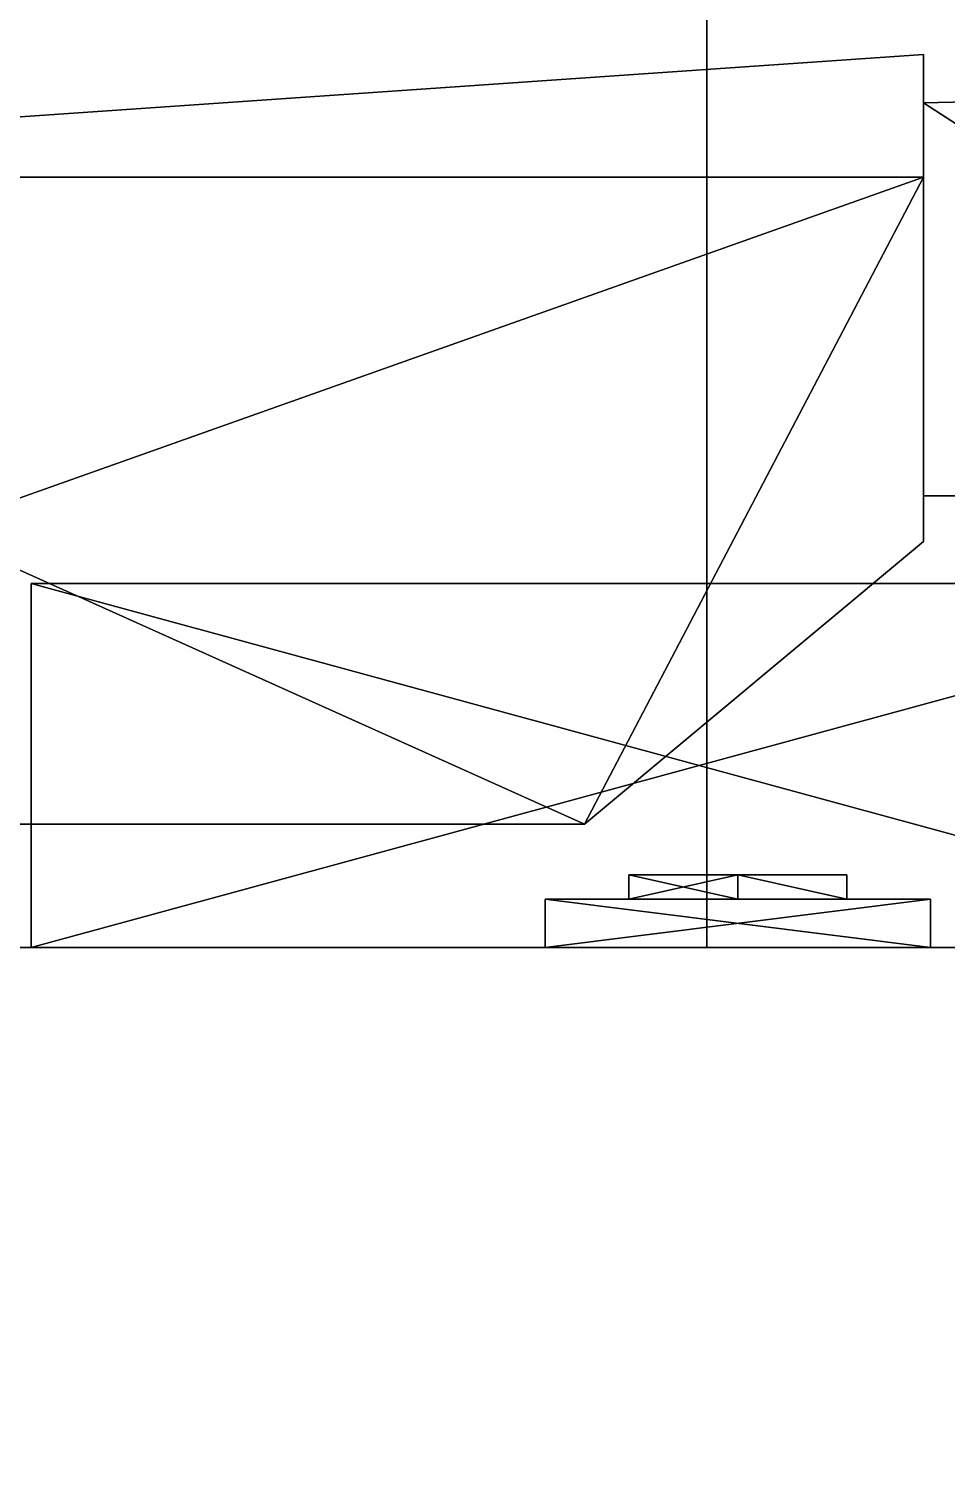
# Model space of a CAD drawing. Extents: x 0 to 2775, y -2341 to 0.
# Drawn here: x 658.07 to 687.74, y -2150 to -2103.27 of the extents above; entities that cross this region are included whole.
import ezdxf

# ---------------------------------------------------------------- set-up
doc = ezdxf.new("R2010")
doc.units = 0
for name, color, linetype in [('LAYER0', 7, 'CONTINUOUS'), ('LAYER135', 253, 'CONTINUOUS'), ('LAYER136', 253, 'CONTINUOUS'), ('LAYER138', 253, 'CONTINUOUS'), ('LAYER139', 253, 'CONTINUOUS'), ('LAYER141', 253, 'CONTINUOUS'), ('LAYER142', 253, 'CONTINUOUS'), ('LAYER144', 253, 'CONTINUOUS'), ('LAYER145', 253, 'CONTINUOUS'), ('LAYER147', 253, 'CONTINUOUS'), ('LAYER148', 253, 'CONTINUOUS'), ('LAYER5', 7, 'CONTINUOUS'), ('LAYER54', 7, 'CONTINUOUS'), ('LAYER7', 7, 'CONTINUOUS'), ('LAYER8', 7, 'CONTINUOUS')]:
    doc.layers.add(name, color=color, linetype=linetype)

msp = doc.modelspace()

# ---------------------------------------------------------------- linework, layer by layer
at = {"layer": 'LAYER0', "invisible_edges": 1}
for points in [[(2775, 0), (18, -2341), (18, 0), (2775, 0)], [(18, -2341), (2775, 0), (2775, -2341), (18, -2341)], [(2775, -2341, 5), (18, 0, 5), (18, -2341, 5), (2775, -2341, 5)], [(18, 0, 5), (2775, -2341, 5), (2775, 0, 5), (18, 0, 5)]]:
    msp.add_3dface(points, dxfattribs=at)
at = {"layer": 'LAYER135'}
for points in [[(629.5056, -2108.074, 180.6), (687.011, -2104.1, 180.6), (687.011, -2108.074, 180.6), (629.5056, -2108.074, 180.6)], [(629.5056, -2108.074, 195.4), (687.011, -2108.074, 195.4), (687.011, -2104.1, 195.4), (629.5056, -2108.074, 195.4)], [(629.5056, -2108.074, 180.6), (629.5056, -2108.074, 195.4), (687.011, -2104.1, 195.4), (629.5056, -2108.074, 180.6)], [(687.011, -2104.1, 180.6), (629.5056, -2108.074, 180.6), (687.011, -2104.1, 195.4), (687.011, -2104.1, 180.6)], [(687.011, -2108.074, 195.4), (687.011, -2104.1, 180.6), (687.011, -2104.1, 195.4), (687.011, -2108.074, 195.4)], [(687.011, -2108.074, 180.6), (687.011, -2104.1, 180.6), (687.011, -2108.074, 195.4), (687.011, -2108.074, 180.6)], [(706.6659, -2118.375, 194.7), (704.2454, -2105.275, 194.7), (687.011, -2105.666, 194.7), (706.6659, -2118.375, 194.7)], [(687.011, -2105.666, 194.7), (704.2454, -2105.275, 194.7), (704.2454, -2105.275, 181.3), (687.011, -2105.666, 194.7)], [(687.011, -2105.666, 181.3), (687.011, -2105.666, 194.7), (704.2454, -2105.275, 181.3), (687.011, -2105.666, 181.3)], [(706.6659, -2118.375, 181.3), (687.011, -2105.666, 181.3), (704.2454, -2105.275, 181.3), (706.6659, -2118.375, 181.3)], [(687.011, -2118.375, 194.7), (706.6659, -2118.375, 194.7), (687.011, -2105.666, 194.7), (687.011, -2118.375, 194.7)], [(687.011, -2118.375, 181.3), (687.011, -2105.666, 181.3), (706.6659, -2118.375, 181.3), (687.011, -2118.375, 181.3)], [(687.011, -2108.074, 196.8), (629.5056, -2108.074, 196.8), (628.0424, -2129, 196.8), (687.011, -2108.074, 196.8)], [(676.0402, -2129, 196.8), (687.011, -2108.074, 196.8), (628.0424, -2129, 196.8), (676.0402, -2129, 196.8)], [(676.0402, -2129, 179.2), (628.0424, -2129, 179.2), (629.5056, -2108.074, 179.2), (676.0402, -2129, 179.2)], [(687.011, -2108.074, 179.2), (676.0402, -2129, 179.2), (629.5056, -2108.074, 179.2), (687.011, -2108.074, 179.2)], [(629.5056, -2108.074, 180.6), (687.011, -2108.074, 180.6), (687.011, -2108.074, 179.2), (629.5056, -2108.074, 180.6)], [(629.5056, -2108.074, 179.2), (629.5056, -2108.074, 180.6), (687.011, -2108.074, 179.2), (629.5056, -2108.074, 179.2)], [(687.011, -2108.074, 196.8), (629.5056, -2108.074, 195.4), (629.5056, -2108.074, 196.8), (687.011, -2108.074, 196.8)], [(687.011, -2108.074, 195.4), (629.5056, -2108.074, 195.4), (687.011, -2108.074, 196.8), (687.011, -2108.074, 195.4)], [(676.0402, -2129, 196.8), (687.011, -2119.858, 196.8), (687.011, -2108.074, 196.8), (676.0402, -2129, 196.8)], [(687.011, -2119.858, 179.2), (676.0402, -2129, 179.2), (687.011, -2108.074, 179.2), (687.011, -2119.858, 179.2)], [(687.011, -2119.858, 196.8), (687.011, -2108.074, 179.2), (687.011, -2108.074, 196.8), (687.011, -2119.858, 196.8)], [(687.011, -2119.858, 179.2), (687.011, -2108.074, 179.2), (687.011, -2119.858, 196.8), (687.011, -2119.858, 179.2)], [(706.6659, -2118.375, 194.7), (687.011, -2118.375, 181.3), (706.6659, -2118.375, 181.3), (706.6659, -2118.375, 194.7)], [(687.011, -2118.375, 194.7), (687.011, -2118.375, 181.3), (706.6659, -2118.375, 194.7), (687.011, -2118.375, 194.7)], [(676.0402, -2129, 196.8), (676.0402, -2129, 179.2), (687.011, -2119.858, 179.2), (676.0402, -2129, 196.8)], [(687.011, -2119.858, 196.8), (676.0402, -2129, 196.8), (687.011, -2119.858, 179.2), (687.011, -2119.858, 196.8)], [(676.0402, -2129, 196.8), (628.0424, -2129, 196.8), (628.0424, -2129, 179.2), (676.0402, -2129, 196.8)], [(676.0402, -2129, 179.2), (676.0402, -2129, 196.8), (628.0424, -2129, 179.2), (676.0402, -2129, 179.2)]]:
    msp.add_3dface(points, dxfattribs=at)
at = {"layer": 'LAYER136'}
for points in [[(658.1428, -2133, 182), (701.3636, -2121.22, 182), (701.3636, -2133, 182), (658.1428, -2133, 182)], [(658.1428, -2121.22, 182), (701.3636, -2121.22, 182), (658.1428, -2133, 182), (658.1428, -2121.22, 182)], [(658.1428, -2133, 194), (658.1428, -2121.22, 182), (658.1428, -2133, 182), (658.1428, -2133, 194)], [(658.1428, -2121.22, 194), (658.1428, -2121.22, 182), (658.1428, -2133, 194), (658.1428, -2121.22, 194)], [(701.3636, -2133, 194), (658.1428, -2121.22, 194), (658.1428, -2133, 194), (701.3636, -2133, 194)], [(701.3636, -2121.22, 194), (658.1428, -2121.22, 194), (701.3636, -2133, 194), (701.3636, -2121.22, 194)], [(658.1428, -2121.22, 182), (701.3636, -2121.22, 194), (701.3636, -2121.22, 182), (658.1428, -2121.22, 182)], [(658.1428, -2121.22, 194), (701.3636, -2121.22, 194), (658.1428, -2121.22, 182), (658.1428, -2121.22, 194)], [(681, -2131.429, 199.7574), (677.4736, -2130.644, 204), (681, -2130.644, 199.7574), (681, -2131.429, 199.7574)], [(677.4736, -2131.429, 204), (677.4736, -2130.644, 204), (681, -2131.429, 199.7574), (677.4736, -2131.429, 204)], [(677.4736, -2131.429, 204), (681, -2130.644, 208.2426), (677.4736, -2130.644, 204), (677.4736, -2131.429, 204)], [(681, -2131.429, 208.2426), (681, -2130.644, 208.2426), (677.4736, -2131.429, 204), (681, -2131.429, 208.2426)], [(684.5264, -2130.644, 204), (677.4736, -2130.644, 204), (681, -2130.644, 208.2426), (684.5264, -2130.644, 204)], [(681, -2130.644, 199.7574), (677.4736, -2130.644, 204), (684.5264, -2130.644, 204), (681, -2130.644, 199.7574)], [(681, -2131.429, 167.7574), (677.4736, -2130.644, 172), (681, -2130.644, 167.7574), (681, -2131.429, 167.7574)], [(677.4736, -2131.429, 172), (677.4736, -2130.644, 172), (681, -2131.429, 167.7574), (677.4736, -2131.429, 172)], [(677.4736, -2131.429, 172), (681, -2130.644, 176.2426), (677.4736, -2130.644, 172), (677.4736, -2131.429, 172)], [(681, -2131.429, 176.2426), (681, -2130.644, 176.2426), (677.4736, -2131.429, 172), (681, -2131.429, 176.2426)], [(684.5264, -2130.644, 172), (677.4736, -2130.644, 172), (681, -2130.644, 176.2426), (684.5264, -2130.644, 172)], [(681, -2130.644, 167.7574), (677.4736, -2130.644, 172), (684.5264, -2130.644, 172), (681, -2130.644, 167.7574)], [(684.5264, -2131.429, 204), (681, -2130.644, 199.7574), (684.5264, -2130.644, 204), (684.5264, -2131.429, 204)], [(681, -2131.429, 199.7574), (681, -2130.644, 199.7574), (684.5264, -2131.429, 204), (681, -2131.429, 199.7574)], [(684.5264, -2131.429, 204), (681, -2130.644, 208.2426), (681, -2131.429, 208.2426), (684.5264, -2131.429, 204)], [(684.5264, -2130.644, 204), (681, -2130.644, 208.2426), (684.5264, -2131.429, 204), (684.5264, -2130.644, 204)], [(684.5264, -2131.429, 172), (681, -2130.644, 167.7574), (684.5264, -2130.644, 172), (684.5264, -2131.429, 172)], [(681, -2131.429, 167.7574), (681, -2130.644, 167.7574), (684.5264, -2131.429, 172), (681, -2131.429, 167.7574)], [(684.5264, -2131.429, 172), (681, -2130.644, 176.2426), (681, -2131.429, 176.2426), (684.5264, -2131.429, 172)], [(684.5264, -2130.644, 172), (681, -2130.644, 176.2426), (684.5264, -2131.429, 172), (684.5264, -2130.644, 172)], [(674.7662, -2133, 211), (687.2338, -2133, 211), (687.2338, -2131.429, 211), (674.7662, -2133, 211)], [(674.7662, -2131.429, 211), (674.7662, -2133, 211), (687.2338, -2131.429, 211), (674.7662, -2131.429, 211)], [(674.7662, -2133, 165), (674.7662, -2133, 211), (674.7662, -2131.429, 211), (674.7662, -2133, 165)], [(674.7662, -2131.429, 165), (674.7662, -2133, 165), (674.7662, -2131.429, 211), (674.7662, -2131.429, 165)], [(687.2338, -2133, 165), (674.7662, -2133, 165), (674.7662, -2131.429, 165), (687.2338, -2133, 165)], [(687.2338, -2131.429, 165), (687.2338, -2133, 165), (674.7662, -2131.429, 165), (687.2338, -2131.429, 165)], [(674.7662, -2131.429, 211), (687.2338, -2131.429, 211), (687.2338, -2131.429, 165), (674.7662, -2131.429, 211)], [(674.7662, -2131.429, 165), (674.7662, -2131.429, 211), (687.2338, -2131.429, 165), (674.7662, -2131.429, 165)], [(681, -2131.429, 199.7574), (677.4736, -2131.429, 204), (681, -2131.429, 208.2426), (681, -2131.429, 199.7574)], [(681, -2131.429, 167.7574), (677.4736, -2131.429, 172), (681, -2131.429, 176.2426), (681, -2131.429, 167.7574)], [(684.5264, -2131.429, 204), (681, -2131.429, 199.7574), (681, -2131.429, 208.2426), (684.5264, -2131.429, 204)], [(684.5264, -2131.429, 172), (681, -2131.429, 167.7574), (681, -2131.429, 176.2426), (684.5264, -2131.429, 172)], [(687.2338, -2131.429, 211), (687.2338, -2133, 211), (687.2338, -2133, 165), (687.2338, -2131.429, 211)], [(687.2338, -2131.429, 165), (687.2338, -2131.429, 211), (687.2338, -2133, 165), (687.2338, -2131.429, 165)]]:
    msp.add_3dface(points, dxfattribs=at)
at = {"layer": 'LAYER138'}
for points in [[(629.5056, -2108.074, 724.1), (687.011, -2104.1, 724.1), (687.011, -2108.074, 724.1), (629.5056, -2108.074, 724.1)], [(629.5056, -2108.074, 738.9), (687.011, -2108.074, 738.9), (687.011, -2104.1, 738.9), (629.5056, -2108.074, 738.9)], [(629.5056, -2108.074, 724.1), (629.5056, -2108.074, 738.9), (687.011, -2104.1, 738.9), (629.5056, -2108.074, 724.1)], [(687.011, -2104.1, 724.1), (629.5056, -2108.074, 724.1), (687.011, -2104.1, 738.9), (687.011, -2104.1, 724.1)], [(687.011, -2108.074, 738.9), (687.011, -2104.1, 724.1), (687.011, -2104.1, 738.9), (687.011, -2108.074, 738.9)], [(687.011, -2108.074, 724.1), (687.011, -2104.1, 724.1), (687.011, -2108.074, 738.9), (687.011, -2108.074, 724.1)], [(706.6659, -2118.375, 738.2), (704.2454, -2105.275, 738.2), (687.011, -2105.666, 738.2), (706.6659, -2118.375, 738.2)], [(687.011, -2105.666, 738.2), (704.2454, -2105.275, 738.2), (704.2454, -2105.275, 724.8), (687.011, -2105.666, 738.2)], [(687.011, -2105.666, 724.8), (687.011, -2105.666, 738.2), (704.2454, -2105.275, 724.8), (687.011, -2105.666, 724.8)], [(706.6659, -2118.375, 724.8), (687.011, -2105.666, 724.8), (704.2454, -2105.275, 724.8), (706.6659, -2118.375, 724.8)], [(687.011, -2118.375, 738.2), (706.6659, -2118.375, 738.2), (687.011, -2105.666, 738.2), (687.011, -2118.375, 738.2)], [(687.011, -2118.375, 724.8), (687.011, -2105.666, 724.8), (706.6659, -2118.375, 724.8), (687.011, -2118.375, 724.8)], [(687.011, -2108.074, 740.3), (629.5056, -2108.074, 740.3), (628.0424, -2129, 740.3), (687.011, -2108.074, 740.3)], [(676.0402, -2129, 740.3), (687.011, -2108.074, 740.3), (628.0424, -2129, 740.3), (676.0402, -2129, 740.3)], [(676.0402, -2129, 722.7), (628.0424, -2129, 722.7), (629.5056, -2108.074, 722.7), (676.0402, -2129, 722.7)], [(687.011, -2108.074, 722.7), (676.0402, -2129, 722.7), (629.5056, -2108.074, 722.7), (687.011, -2108.074, 722.7)], [(629.5056, -2108.074, 724.1), (687.011, -2108.074, 724.1), (687.011, -2108.074, 722.7), (629.5056, -2108.074, 724.1)], [(629.5056, -2108.074, 722.7), (629.5056, -2108.074, 724.1), (687.011, -2108.074, 722.7), (629.5056, -2108.074, 722.7)], [(687.011, -2108.074, 740.3), (629.5056, -2108.074, 738.9), (629.5056, -2108.074, 740.3), (687.011, -2108.074, 740.3)], [(687.011, -2108.074, 738.9), (629.5056, -2108.074, 738.9), (687.011, -2108.074, 740.3), (687.011, -2108.074, 738.9)], [(676.0402, -2129, 740.3), (687.011, -2119.858, 740.3), (687.011, -2108.074, 740.3), (676.0402, -2129, 740.3)], [(687.011, -2119.858, 722.7), (676.0402, -2129, 722.7), (687.011, -2108.074, 722.7), (687.011, -2119.858, 722.7)], [(687.011, -2119.858, 740.3), (687.011, -2108.074, 722.7), (687.011, -2108.074, 740.3), (687.011, -2119.858, 740.3)], [(687.011, -2119.858, 722.7), (687.011, -2108.074, 722.7), (687.011, -2119.858, 740.3), (687.011, -2119.858, 722.7)], [(706.6659, -2118.375, 738.2), (687.011, -2118.375, 724.8), (706.6659, -2118.375, 724.8), (706.6659, -2118.375, 738.2)], [(687.011, -2118.375, 738.2), (687.011, -2118.375, 724.8), (706.6659, -2118.375, 738.2), (687.011, -2118.375, 738.2)], [(676.0402, -2129, 740.3), (676.0402, -2129, 722.7), (687.011, -2119.858, 722.7), (676.0402, -2129, 740.3)], [(687.011, -2119.858, 740.3), (676.0402, -2129, 740.3), (687.011, -2119.858, 722.7), (687.011, -2119.858, 740.3)], [(676.0402, -2129, 740.3), (628.0424, -2129, 740.3), (628.0424, -2129, 722.7), (676.0402, -2129, 740.3)], [(676.0402, -2129, 722.7), (676.0402, -2129, 740.3), (628.0424, -2129, 722.7), (676.0402, -2129, 722.7)]]:
    msp.add_3dface(points, dxfattribs=at)
at = {"layer": 'LAYER139'}
for points in [[(658.1428, -2133, 725.5), (701.3636, -2121.22, 725.5), (701.3636, -2133, 725.5), (658.1428, -2133, 725.5)], [(658.1428, -2121.22, 725.5), (701.3636, -2121.22, 725.5), (658.1428, -2133, 725.5), (658.1428, -2121.22, 725.5)], [(658.1428, -2133, 737.5), (658.1428, -2121.22, 725.5), (658.1428, -2133, 725.5), (658.1428, -2133, 737.5)], [(658.1428, -2121.22, 737.5), (658.1428, -2121.22, 725.5), (658.1428, -2133, 737.5), (658.1428, -2121.22, 737.5)], [(701.3636, -2133, 737.5), (658.1428, -2121.22, 737.5), (658.1428, -2133, 737.5), (701.3636, -2133, 737.5)], [(701.3636, -2121.22, 737.5), (658.1428, -2121.22, 737.5), (701.3636, -2133, 737.5), (701.3636, -2121.22, 737.5)], [(658.1428, -2121.22, 725.5), (701.3636, -2121.22, 737.5), (701.3636, -2121.22, 725.5), (658.1428, -2121.22, 725.5)], [(658.1428, -2121.22, 737.5), (701.3636, -2121.22, 737.5), (658.1428, -2121.22, 725.5), (658.1428, -2121.22, 737.5)], [(681, -2131.429, 743.2574), (677.4736, -2130.644, 747.5), (681, -2130.644, 743.2574), (681, -2131.429, 743.2574)], [(677.4736, -2131.429, 747.5), (677.4736, -2130.644, 747.5), (681, -2131.429, 743.2574), (677.4736, -2131.429, 747.5)], [(677.4736, -2131.429, 747.5), (681, -2130.644, 751.7426), (677.4736, -2130.644, 747.5), (677.4736, -2131.429, 747.5)], [(681, -2131.429, 751.7426), (681, -2130.644, 751.7426), (677.4736, -2131.429, 747.5), (681, -2131.429, 751.7426)], [(684.5264, -2130.644, 747.5), (677.4736, -2130.644, 747.5), (681, -2130.644, 751.7426), (684.5264, -2130.644, 747.5)], [(681, -2130.644, 743.2574), (677.4736, -2130.644, 747.5), (684.5264, -2130.644, 747.5), (681, -2130.644, 743.2574)], [(681, -2131.429, 711.2574), (677.4736, -2130.644, 715.5), (681, -2130.644, 711.2574), (681, -2131.429, 711.2574)], [(677.4736, -2131.429, 715.5), (677.4736, -2130.644, 715.5), (681, -2131.429, 711.2574), (677.4736, -2131.429, 715.5)], [(677.4736, -2131.429, 715.5), (681, -2130.644, 719.7426), (677.4736, -2130.644, 715.5), (677.4736, -2131.429, 715.5)], [(681, -2131.429, 719.7426), (681, -2130.644, 719.7426), (677.4736, -2131.429, 715.5), (681, -2131.429, 719.7426)], [(684.5264, -2130.644, 715.5), (677.4736, -2130.644, 715.5), (681, -2130.644, 719.7426), (684.5264, -2130.644, 715.5)], [(681, -2130.644, 711.2574), (677.4736, -2130.644, 715.5), (684.5264, -2130.644, 715.5), (681, -2130.644, 711.2574)], [(684.5264, -2131.429, 747.5), (681, -2130.644, 743.2574), (684.5264, -2130.644, 747.5), (684.5264, -2131.429, 747.5)], [(681, -2131.429, 743.2574), (681, -2130.644, 743.2574), (684.5264, -2131.429, 747.5), (681, -2131.429, 743.2574)], [(684.5264, -2131.429, 747.5), (681, -2130.644, 751.7426), (681, -2131.429, 751.7426), (684.5264, -2131.429, 747.5)], [(684.5264, -2130.644, 747.5), (681, -2130.644, 751.7426), (684.5264, -2131.429, 747.5), (684.5264, -2130.644, 747.5)], [(684.5264, -2131.429, 715.5), (681, -2130.644, 711.2574), (684.5264, -2130.644, 715.5), (684.5264, -2131.429, 715.5)], [(681, -2131.429, 711.2574), (681, -2130.644, 711.2574), (684.5264, -2131.429, 715.5), (681, -2131.429, 711.2574)], [(684.5264, -2131.429, 715.5), (681, -2130.644, 719.7426), (681, -2131.429, 719.7426), (684.5264, -2131.429, 715.5)], [(684.5264, -2130.644, 715.5), (681, -2130.644, 719.7426), (684.5264, -2131.429, 715.5), (684.5264, -2130.644, 715.5)], [(674.7662, -2133, 754.5), (687.2338, -2133, 754.5), (687.2338, -2131.429, 754.5), (674.7662, -2133, 754.5)], [(674.7662, -2131.429, 754.5), (674.7662, -2133, 754.5), (687.2338, -2131.429, 754.5), (674.7662, -2131.429, 754.5)], [(674.7662, -2133, 708.5), (674.7662, -2133, 754.5), (674.7662, -2131.429, 754.5), (674.7662, -2133, 708.5)], [(674.7662, -2131.429, 708.5), (674.7662, -2133, 708.5), (674.7662, -2131.429, 754.5), (674.7662, -2131.429, 708.5)], [(687.2338, -2133, 708.5), (674.7662, -2133, 708.5), (674.7662, -2131.429, 708.5), (687.2338, -2133, 708.5)], [(687.2338, -2131.429, 708.5), (687.2338, -2133, 708.5), (674.7662, -2131.429, 708.5), (687.2338, -2131.429, 708.5)], [(674.7662, -2131.429, 754.5), (687.2338, -2131.429, 754.5), (687.2338, -2131.429, 708.5), (674.7662, -2131.429, 754.5)], [(674.7662, -2131.429, 708.5), (674.7662, -2131.429, 754.5), (687.2338, -2131.429, 708.5), (674.7662, -2131.429, 708.5)], [(681, -2131.429, 743.2574), (677.4736, -2131.429, 747.5), (681, -2131.429, 751.7426), (681, -2131.429, 743.2574)], [(681, -2131.429, 711.2574), (677.4736, -2131.429, 715.5), (681, -2131.429, 719.7426), (681, -2131.429, 711.2574)], [(684.5264, -2131.429, 747.5), (681, -2131.429, 743.2574), (681, -2131.429, 751.7426), (684.5264, -2131.429, 747.5)], [(684.5264, -2131.429, 715.5), (681, -2131.429, 711.2574), (681, -2131.429, 719.7426), (684.5264, -2131.429, 715.5)], [(687.2338, -2131.429, 754.5), (687.2338, -2133, 754.5), (687.2338, -2133, 708.5), (687.2338, -2131.429, 754.5)], [(687.2338, -2131.429, 708.5), (687.2338, -2131.429, 754.5), (687.2338, -2133, 708.5), (687.2338, -2131.429, 708.5)]]:
    msp.add_3dface(points, dxfattribs=at)
at = {"layer": 'LAYER141'}
for points in [[(629.5056, -2108.074, 1267.6), (687.011, -2104.1, 1267.6), (687.011, -2108.074, 1267.6), (629.5056, -2108.074, 1267.6)], [(629.5056, -2108.074, 1282.4), (687.011, -2108.074, 1282.4), (687.011, -2104.1, 1282.4), (629.5056, -2108.074, 1282.4)], [(629.5056, -2108.074, 1267.6), (629.5056, -2108.074, 1282.4), (687.011, -2104.1, 1282.4), (629.5056, -2108.074, 1267.6)], [(687.011, -2104.1, 1267.6), (629.5056, -2108.074, 1267.6), (687.011, -2104.1, 1282.4), (687.011, -2104.1, 1267.6)], [(687.011, -2108.074, 1282.4), (687.011, -2104.1, 1267.6), (687.011, -2104.1, 1282.4), (687.011, -2108.074, 1282.4)], [(687.011, -2108.074, 1267.6), (687.011, -2104.1, 1267.6), (687.011, -2108.074, 1282.4), (687.011, -2108.074, 1267.6)], [(706.6659, -2118.375, 1281.7), (704.2454, -2105.275, 1281.7), (687.011, -2105.666, 1281.7), (706.6659, -2118.375, 1281.7)], [(687.011, -2105.666, 1281.7), (704.2454, -2105.275, 1281.7), (704.2454, -2105.275, 1268.3), (687.011, -2105.666, 1281.7)], [(687.011, -2105.666, 1268.3), (687.011, -2105.666, 1281.7), (704.2454, -2105.275, 1268.3), (687.011, -2105.666, 1268.3)], [(706.6659, -2118.375, 1268.3), (687.011, -2105.666, 1268.3), (704.2454, -2105.275, 1268.3), (706.6659, -2118.375, 1268.3)], [(687.011, -2118.375, 1281.7), (706.6659, -2118.375, 1281.7), (687.011, -2105.666, 1281.7), (687.011, -2118.375, 1281.7)], [(687.011, -2118.375, 1268.3), (687.011, -2105.666, 1268.3), (706.6659, -2118.375, 1268.3), (687.011, -2118.375, 1268.3)], [(687.011, -2108.074, 1283.8), (629.5056, -2108.074, 1283.8), (628.0424, -2129, 1283.8), (687.011, -2108.074, 1283.8)], [(676.0402, -2129, 1283.8), (687.011, -2108.074, 1283.8), (628.0424, -2129, 1283.8), (676.0402, -2129, 1283.8)], [(676.0402, -2129, 1266.2), (628.0424, -2129, 1266.2), (629.5056, -2108.074, 1266.2), (676.0402, -2129, 1266.2)], [(687.011, -2108.074, 1266.2), (676.0402, -2129, 1266.2), (629.5056, -2108.074, 1266.2), (687.011, -2108.074, 1266.2)], [(629.5056, -2108.074, 1267.6), (687.011, -2108.074, 1267.6), (687.011, -2108.074, 1266.2), (629.5056, -2108.074, 1267.6)], [(629.5056, -2108.074, 1266.2), (629.5056, -2108.074, 1267.6), (687.011, -2108.074, 1266.2), (629.5056, -2108.074, 1266.2)], [(687.011, -2108.074, 1283.8), (629.5056, -2108.074, 1282.4), (629.5056, -2108.074, 1283.8), (687.011, -2108.074, 1283.8)], [(687.011, -2108.074, 1282.4), (629.5056, -2108.074, 1282.4), (687.011, -2108.074, 1283.8), (687.011, -2108.074, 1282.4)], [(676.0402, -2129, 1283.8), (687.011, -2119.858, 1283.8), (687.011, -2108.074, 1283.8), (676.0402, -2129, 1283.8)], [(687.011, -2119.858, 1266.2), (676.0402, -2129, 1266.2), (687.011, -2108.074, 1266.2), (687.011, -2119.858, 1266.2)], [(687.011, -2119.858, 1283.8), (687.011, -2108.074, 1266.2), (687.011, -2108.074, 1283.8), (687.011, -2119.858, 1283.8)], [(687.011, -2119.858, 1266.2), (687.011, -2108.074, 1266.2), (687.011, -2119.858, 1283.8), (687.011, -2119.858, 1266.2)], [(706.6659, -2118.375, 1281.7), (687.011, -2118.375, 1268.3), (706.6659, -2118.375, 1268.3), (706.6659, -2118.375, 1281.7)], [(687.011, -2118.375, 1281.7), (687.011, -2118.375, 1268.3), (706.6659, -2118.375, 1281.7), (687.011, -2118.375, 1281.7)], [(676.0402, -2129, 1283.8), (676.0402, -2129, 1266.2), (687.011, -2119.858, 1266.2), (676.0402, -2129, 1283.8)], [(687.011, -2119.858, 1283.8), (676.0402, -2129, 1283.8), (687.011, -2119.858, 1266.2), (687.011, -2119.858, 1283.8)], [(676.0402, -2129, 1283.8), (628.0424, -2129, 1283.8), (628.0424, -2129, 1266.2), (676.0402, -2129, 1283.8)], [(676.0402, -2129, 1266.2), (676.0402, -2129, 1283.8), (628.0424, -2129, 1266.2), (676.0402, -2129, 1266.2)]]:
    msp.add_3dface(points, dxfattribs=at)
at = {"layer": 'LAYER142'}
for points in [[(658.1428, -2133, 1269), (701.3636, -2121.22, 1269), (701.3636, -2133, 1269), (658.1428, -2133, 1269)], [(658.1428, -2121.22, 1269), (701.3636, -2121.22, 1269), (658.1428, -2133, 1269), (658.1428, -2121.22, 1269)], [(658.1428, -2133, 1281), (658.1428, -2121.22, 1269), (658.1428, -2133, 1269), (658.1428, -2133, 1281)], [(658.1428, -2121.22, 1281), (658.1428, -2121.22, 1269), (658.1428, -2133, 1281), (658.1428, -2121.22, 1281)], [(701.3636, -2133, 1281), (658.1428, -2121.22, 1281), (658.1428, -2133, 1281), (701.3636, -2133, 1281)], [(701.3636, -2121.22, 1281), (658.1428, -2121.22, 1281), (701.3636, -2133, 1281), (701.3636, -2121.22, 1281)], [(658.1428, -2121.22, 1269), (701.3636, -2121.22, 1281), (701.3636, -2121.22, 1269), (658.1428, -2121.22, 1269)], [(658.1428, -2121.22, 1281), (701.3636, -2121.22, 1281), (658.1428, -2121.22, 1269), (658.1428, -2121.22, 1281)], [(681, -2131.429, 1286.757), (677.4736, -2130.644, 1291), (681, -2130.644, 1286.757), (681, -2131.429, 1286.757)], [(677.4736, -2131.429, 1291), (677.4736, -2130.644, 1291), (681, -2131.429, 1286.757), (677.4736, -2131.429, 1291)], [(677.4736, -2131.429, 1291), (681, -2130.644, 1295.243), (677.4736, -2130.644, 1291), (677.4736, -2131.429, 1291)], [(681, -2131.429, 1295.243), (681, -2130.644, 1295.243), (677.4736, -2131.429, 1291), (681, -2131.429, 1295.243)], [(684.5264, -2130.644, 1291), (677.4736, -2130.644, 1291), (681, -2130.644, 1295.243), (684.5264, -2130.644, 1291)], [(681, -2130.644, 1286.757), (677.4736, -2130.644, 1291), (684.5264, -2130.644, 1291), (681, -2130.644, 1286.757)], [(681, -2131.429, 1254.757), (677.4736, -2130.644, 1259), (681, -2130.644, 1254.757), (681, -2131.429, 1254.757)], [(677.4736, -2131.429, 1259), (677.4736, -2130.644, 1259), (681, -2131.429, 1254.757), (677.4736, -2131.429, 1259)], [(677.4736, -2131.429, 1259), (681, -2130.644, 1263.243), (677.4736, -2130.644, 1259), (677.4736, -2131.429, 1259)], [(681, -2131.429, 1263.243), (681, -2130.644, 1263.243), (677.4736, -2131.429, 1259), (681, -2131.429, 1263.243)], [(684.5264, -2130.644, 1259), (677.4736, -2130.644, 1259), (681, -2130.644, 1263.243), (684.5264, -2130.644, 1259)], [(681, -2130.644, 1254.757), (677.4736, -2130.644, 1259), (684.5264, -2130.644, 1259), (681, -2130.644, 1254.757)], [(684.5264, -2131.429, 1291), (681, -2130.644, 1286.757), (684.5264, -2130.644, 1291), (684.5264, -2131.429, 1291)], [(681, -2131.429, 1286.757), (681, -2130.644, 1286.757), (684.5264, -2131.429, 1291), (681, -2131.429, 1286.757)], [(684.5264, -2131.429, 1291), (681, -2130.644, 1295.243), (681, -2131.429, 1295.243), (684.5264, -2131.429, 1291)], [(684.5264, -2130.644, 1291), (681, -2130.644, 1295.243), (684.5264, -2131.429, 1291), (684.5264, -2130.644, 1291)], [(684.5264, -2131.429, 1259), (681, -2130.644, 1254.757), (684.5264, -2130.644, 1259), (684.5264, -2131.429, 1259)], [(681, -2131.429, 1254.757), (681, -2130.644, 1254.757), (684.5264, -2131.429, 1259), (681, -2131.429, 1254.757)], [(684.5264, -2131.429, 1259), (681, -2130.644, 1263.243), (681, -2131.429, 1263.243), (684.5264, -2131.429, 1259)], [(684.5264, -2130.644, 1259), (681, -2130.644, 1263.243), (684.5264, -2131.429, 1259), (684.5264, -2130.644, 1259)], [(674.7662, -2133, 1298), (687.2338, -2133, 1298), (687.2338, -2131.429, 1298), (674.7662, -2133, 1298)], [(674.7662, -2131.429, 1298), (674.7662, -2133, 1298), (687.2338, -2131.429, 1298), (674.7662, -2131.429, 1298)], [(674.7662, -2133, 1252), (674.7662, -2133, 1298), (674.7662, -2131.429, 1298), (674.7662, -2133, 1252)], [(674.7662, -2131.429, 1252), (674.7662, -2133, 1252), (674.7662, -2131.429, 1298), (674.7662, -2131.429, 1252)], [(687.2338, -2133, 1252), (674.7662, -2133, 1252), (674.7662, -2131.429, 1252), (687.2338, -2133, 1252)], [(687.2338, -2131.429, 1252), (687.2338, -2133, 1252), (674.7662, -2131.429, 1252), (687.2338, -2131.429, 1252)], [(674.7662, -2131.429, 1298), (687.2338, -2131.429, 1298), (687.2338, -2131.429, 1252), (674.7662, -2131.429, 1298)], [(674.7662, -2131.429, 1252), (674.7662, -2131.429, 1298), (687.2338, -2131.429, 1252), (674.7662, -2131.429, 1252)], [(681, -2131.429, 1286.757), (677.4736, -2131.429, 1291), (681, -2131.429, 1295.243), (681, -2131.429, 1286.757)], [(681, -2131.429, 1254.757), (677.4736, -2131.429, 1259), (681, -2131.429, 1263.243), (681, -2131.429, 1254.757)], [(684.5264, -2131.429, 1291), (681, -2131.429, 1286.757), (681, -2131.429, 1295.243), (684.5264, -2131.429, 1291)], [(684.5264, -2131.429, 1259), (681, -2131.429, 1254.757), (681, -2131.429, 1263.243), (684.5264, -2131.429, 1259)], [(687.2338, -2131.429, 1298), (687.2338, -2133, 1298), (687.2338, -2133, 1252), (687.2338, -2131.429, 1298)], [(687.2338, -2131.429, 1252), (687.2338, -2131.429, 1298), (687.2338, -2133, 1252), (687.2338, -2131.429, 1252)]]:
    msp.add_3dface(points, dxfattribs=at)
at = {"layer": 'LAYER144'}
for points in [[(629.5056, -2108.074, 1811.1), (687.011, -2104.1, 1811.1), (687.011, -2108.074, 1811.1), (629.5056, -2108.074, 1811.1)], [(629.5056, -2108.074, 1825.9), (687.011, -2108.074, 1825.9), (687.011, -2104.1, 1825.9), (629.5056, -2108.074, 1825.9)], [(629.5056, -2108.074, 1811.1), (629.5056, -2108.074, 1825.9), (687.011, -2104.1, 1825.9), (629.5056, -2108.074, 1811.1)], [(687.011, -2104.1, 1811.1), (629.5056, -2108.074, 1811.1), (687.011, -2104.1, 1825.9), (687.011, -2104.1, 1811.1)], [(687.011, -2108.074, 1825.9), (687.011, -2104.1, 1811.1), (687.011, -2104.1, 1825.9), (687.011, -2108.074, 1825.9)], [(687.011, -2108.074, 1811.1), (687.011, -2104.1, 1811.1), (687.011, -2108.074, 1825.9), (687.011, -2108.074, 1811.1)], [(706.6659, -2118.375, 1825.2), (704.2454, -2105.275, 1825.2), (687.011, -2105.666, 1825.2), (706.6659, -2118.375, 1825.2)], [(687.011, -2105.666, 1825.2), (704.2454, -2105.275, 1825.2), (704.2454, -2105.275, 1811.8), (687.011, -2105.666, 1825.2)], [(687.011, -2105.666, 1811.8), (687.011, -2105.666, 1825.2), (704.2454, -2105.275, 1811.8), (687.011, -2105.666, 1811.8)], [(706.6659, -2118.375, 1811.8), (687.011, -2105.666, 1811.8), (704.2454, -2105.275, 1811.8), (706.6659, -2118.375, 1811.8)], [(687.011, -2118.375, 1825.2), (706.6659, -2118.375, 1825.2), (687.011, -2105.666, 1825.2), (687.011, -2118.375, 1825.2)], [(687.011, -2118.375, 1811.8), (687.011, -2105.666, 1811.8), (706.6659, -2118.375, 1811.8), (687.011, -2118.375, 1811.8)], [(687.011, -2108.074, 1827.3), (629.5056, -2108.074, 1827.3), (628.0424, -2129, 1827.3), (687.011, -2108.074, 1827.3)], [(676.0402, -2129, 1827.3), (687.011, -2108.074, 1827.3), (628.0424, -2129, 1827.3), (676.0402, -2129, 1827.3)], [(676.0402, -2129, 1809.7), (628.0424, -2129, 1809.7), (629.5056, -2108.074, 1809.7), (676.0402, -2129, 1809.7)], [(687.011, -2108.074, 1809.7), (676.0402, -2129, 1809.7), (629.5056, -2108.074, 1809.7), (687.011, -2108.074, 1809.7)], [(629.5056, -2108.074, 1811.1), (687.011, -2108.074, 1811.1), (687.011, -2108.074, 1809.7), (629.5056, -2108.074, 1811.1)], [(629.5056, -2108.074, 1809.7), (629.5056, -2108.074, 1811.1), (687.011, -2108.074, 1809.7), (629.5056, -2108.074, 1809.7)], [(687.011, -2108.074, 1827.3), (629.5056, -2108.074, 1825.9), (629.5056, -2108.074, 1827.3), (687.011, -2108.074, 1827.3)], [(687.011, -2108.074, 1825.9), (629.5056, -2108.074, 1825.9), (687.011, -2108.074, 1827.3), (687.011, -2108.074, 1825.9)], [(676.0402, -2129, 1827.3), (687.011, -2119.858, 1827.3), (687.011, -2108.074, 1827.3), (676.0402, -2129, 1827.3)], [(687.011, -2119.858, 1809.7), (676.0402, -2129, 1809.7), (687.011, -2108.074, 1809.7), (687.011, -2119.858, 1809.7)], [(687.011, -2119.858, 1827.3), (687.011, -2108.074, 1809.7), (687.011, -2108.074, 1827.3), (687.011, -2119.858, 1827.3)], [(687.011, -2119.858, 1809.7), (687.011, -2108.074, 1809.7), (687.011, -2119.858, 1827.3), (687.011, -2119.858, 1809.7)], [(706.6659, -2118.375, 1825.2), (687.011, -2118.375, 1811.8), (706.6659, -2118.375, 1811.8), (706.6659, -2118.375, 1825.2)], [(687.011, -2118.375, 1825.2), (687.011, -2118.375, 1811.8), (706.6659, -2118.375, 1825.2), (687.011, -2118.375, 1825.2)], [(676.0402, -2129, 1827.3), (676.0402, -2129, 1809.7), (687.011, -2119.858, 1809.7), (676.0402, -2129, 1827.3)], [(687.011, -2119.858, 1827.3), (676.0402, -2129, 1827.3), (687.011, -2119.858, 1809.7), (687.011, -2119.858, 1827.3)], [(676.0402, -2129, 1827.3), (628.0424, -2129, 1827.3), (628.0424, -2129, 1809.7), (676.0402, -2129, 1827.3)], [(676.0402, -2129, 1809.7), (676.0402, -2129, 1827.3), (628.0424, -2129, 1809.7), (676.0402, -2129, 1809.7)]]:
    msp.add_3dface(points, dxfattribs=at)
at = {"layer": 'LAYER145'}
for points in [[(658.1428, -2133, 1812.5), (701.3636, -2121.22, 1812.5), (701.3636, -2133, 1812.5), (658.1428, -2133, 1812.5)], [(658.1428, -2121.22, 1812.5), (701.3636, -2121.22, 1812.5), (658.1428, -2133, 1812.5), (658.1428, -2121.22, 1812.5)], [(658.1428, -2133, 1824.5), (658.1428, -2121.22, 1812.5), (658.1428, -2133, 1812.5), (658.1428, -2133, 1824.5)], [(658.1428, -2121.22, 1824.5), (658.1428, -2121.22, 1812.5), (658.1428, -2133, 1824.5), (658.1428, -2121.22, 1824.5)], [(701.3636, -2133, 1824.5), (658.1428, -2121.22, 1824.5), (658.1428, -2133, 1824.5), (701.3636, -2133, 1824.5)], [(701.3636, -2121.22, 1824.5), (658.1428, -2121.22, 1824.5), (701.3636, -2133, 1824.5), (701.3636, -2121.22, 1824.5)], [(658.1428, -2121.22, 1812.5), (701.3636, -2121.22, 1824.5), (701.3636, -2121.22, 1812.5), (658.1428, -2121.22, 1812.5)], [(658.1428, -2121.22, 1824.5), (701.3636, -2121.22, 1824.5), (658.1428, -2121.22, 1812.5), (658.1428, -2121.22, 1824.5)], [(681, -2131.429, 1830.257), (677.4736, -2130.644, 1834.5), (681, -2130.644, 1830.257), (681, -2131.429, 1830.257)], [(677.4736, -2131.429, 1834.5), (677.4736, -2130.644, 1834.5), (681, -2131.429, 1830.257), (677.4736, -2131.429, 1834.5)], [(677.4736, -2131.429, 1834.5), (681, -2130.644, 1838.743), (677.4736, -2130.644, 1834.5), (677.4736, -2131.429, 1834.5)], [(681, -2131.429, 1838.743), (681, -2130.644, 1838.743), (677.4736, -2131.429, 1834.5), (681, -2131.429, 1838.743)], [(684.5264, -2130.644, 1834.5), (677.4736, -2130.644, 1834.5), (681, -2130.644, 1838.743), (684.5264, -2130.644, 1834.5)], [(681, -2130.644, 1830.257), (677.4736, -2130.644, 1834.5), (684.5264, -2130.644, 1834.5), (681, -2130.644, 1830.257)], [(681, -2131.429, 1798.257), (677.4736, -2130.644, 1802.5), (681, -2130.644, 1798.257), (681, -2131.429, 1798.257)], [(677.4736, -2131.429, 1802.5), (677.4736, -2130.644, 1802.5), (681, -2131.429, 1798.257), (677.4736, -2131.429, 1802.5)], [(677.4736, -2131.429, 1802.5), (681, -2130.644, 1806.743), (677.4736, -2130.644, 1802.5), (677.4736, -2131.429, 1802.5)], [(681, -2131.429, 1806.743), (681, -2130.644, 1806.743), (677.4736, -2131.429, 1802.5), (681, -2131.429, 1806.743)], [(684.5264, -2130.644, 1802.5), (677.4736, -2130.644, 1802.5), (681, -2130.644, 1806.743), (684.5264, -2130.644, 1802.5)], [(681, -2130.644, 1798.257), (677.4736, -2130.644, 1802.5), (684.5264, -2130.644, 1802.5), (681, -2130.644, 1798.257)], [(684.5264, -2131.429, 1834.5), (681, -2130.644, 1830.257), (684.5264, -2130.644, 1834.5), (684.5264, -2131.429, 1834.5)], [(681, -2131.429, 1830.257), (681, -2130.644, 1830.257), (684.5264, -2131.429, 1834.5), (681, -2131.429, 1830.257)], [(684.5264, -2131.429, 1834.5), (681, -2130.644, 1838.743), (681, -2131.429, 1838.743), (684.5264, -2131.429, 1834.5)], [(684.5264, -2130.644, 1834.5), (681, -2130.644, 1838.743), (684.5264, -2131.429, 1834.5), (684.5264, -2130.644, 1834.5)], [(684.5264, -2131.429, 1802.5), (681, -2130.644, 1798.257), (684.5264, -2130.644, 1802.5), (684.5264, -2131.429, 1802.5)], [(681, -2131.429, 1798.257), (681, -2130.644, 1798.257), (684.5264, -2131.429, 1802.5), (681, -2131.429, 1798.257)], [(684.5264, -2131.429, 1802.5), (681, -2130.644, 1806.743), (681, -2131.429, 1806.743), (684.5264, -2131.429, 1802.5)], [(684.5264, -2130.644, 1802.5), (681, -2130.644, 1806.743), (684.5264, -2131.429, 1802.5), (684.5264, -2130.644, 1802.5)], [(674.7662, -2133, 1841.5), (687.2338, -2133, 1841.5), (687.2338, -2131.429, 1841.5), (674.7662, -2133, 1841.5)], [(674.7662, -2131.429, 1841.5), (674.7662, -2133, 1841.5), (687.2338, -2131.429, 1841.5), (674.7662, -2131.429, 1841.5)], [(674.7662, -2133, 1795.5), (674.7662, -2133, 1841.5), (674.7662, -2131.429, 1841.5), (674.7662, -2133, 1795.5)], [(674.7662, -2131.429, 1795.5), (674.7662, -2133, 1795.5), (674.7662, -2131.429, 1841.5), (674.7662, -2131.429, 1795.5)], [(687.2338, -2133, 1795.5), (674.7662, -2133, 1795.5), (674.7662, -2131.429, 1795.5), (687.2338, -2133, 1795.5)], [(687.2338, -2131.429, 1795.5), (687.2338, -2133, 1795.5), (674.7662, -2131.429, 1795.5), (687.2338, -2131.429, 1795.5)], [(674.7662, -2131.429, 1841.5), (687.2338, -2131.429, 1841.5), (687.2338, -2131.429, 1795.5), (674.7662, -2131.429, 1841.5)], [(674.7662, -2131.429, 1795.5), (674.7662, -2131.429, 1841.5), (687.2338, -2131.429, 1795.5), (674.7662, -2131.429, 1795.5)], [(681, -2131.429, 1830.257), (677.4736, -2131.429, 1834.5), (681, -2131.429, 1838.743), (681, -2131.429, 1830.257)], [(681, -2131.429, 1798.257), (677.4736, -2131.429, 1802.5), (681, -2131.429, 1806.743), (681, -2131.429, 1798.257)], [(684.5264, -2131.429, 1834.5), (681, -2131.429, 1830.257), (681, -2131.429, 1838.743), (684.5264, -2131.429, 1834.5)], [(684.5264, -2131.429, 1802.5), (681, -2131.429, 1798.257), (681, -2131.429, 1806.743), (684.5264, -2131.429, 1802.5)], [(687.2338, -2131.429, 1841.5), (687.2338, -2133, 1841.5), (687.2338, -2133, 1795.5), (687.2338, -2131.429, 1841.5)], [(687.2338, -2131.429, 1795.5), (687.2338, -2131.429, 1841.5), (687.2338, -2133, 1795.5), (687.2338, -2131.429, 1795.5)]]:
    msp.add_3dface(points, dxfattribs=at)
at = {"layer": 'LAYER147'}
for points in [[(629.5056, -2108.074, 2354.6), (687.011, -2104.1, 2354.6), (687.011, -2108.074, 2354.6), (629.5056, -2108.074, 2354.6)], [(629.5056, -2108.074, 2369.4), (687.011, -2108.074, 2369.4), (687.011, -2104.1, 2369.4), (629.5056, -2108.074, 2369.4)], [(629.5056, -2108.074, 2354.6), (629.5056, -2108.074, 2369.4), (687.011, -2104.1, 2369.4), (629.5056, -2108.074, 2354.6)], [(687.011, -2104.1, 2354.6), (629.5056, -2108.074, 2354.6), (687.011, -2104.1, 2369.4), (687.011, -2104.1, 2354.6)], [(687.011, -2108.074, 2369.4), (687.011, -2104.1, 2354.6), (687.011, -2104.1, 2369.4), (687.011, -2108.074, 2369.4)], [(687.011, -2108.074, 2354.6), (687.011, -2104.1, 2354.6), (687.011, -2108.074, 2369.4), (687.011, -2108.074, 2354.6)], [(706.6659, -2118.375, 2368.7), (704.2454, -2105.275, 2368.7), (687.011, -2105.666, 2368.7), (706.6659, -2118.375, 2368.7)], [(687.011, -2105.666, 2368.7), (704.2454, -2105.275, 2368.7), (704.2454, -2105.275, 2355.3), (687.011, -2105.666, 2368.7)], [(687.011, -2105.666, 2355.3), (687.011, -2105.666, 2368.7), (704.2454, -2105.275, 2355.3), (687.011, -2105.666, 2355.3)], [(706.6659, -2118.375, 2355.3), (687.011, -2105.666, 2355.3), (704.2454, -2105.275, 2355.3), (706.6659, -2118.375, 2355.3)], [(687.011, -2118.375, 2368.7), (706.6659, -2118.375, 2368.7), (687.011, -2105.666, 2368.7), (687.011, -2118.375, 2368.7)], [(687.011, -2118.375, 2355.3), (687.011, -2105.666, 2355.3), (706.6659, -2118.375, 2355.3), (687.011, -2118.375, 2355.3)], [(687.011, -2108.074, 2370.8), (629.5056, -2108.074, 2370.8), (628.0424, -2129, 2370.8), (687.011, -2108.074, 2370.8)], [(676.0402, -2129, 2370.8), (687.011, -2108.074, 2370.8), (628.0424, -2129, 2370.8), (676.0402, -2129, 2370.8)], [(676.0402, -2129, 2353.2), (628.0424, -2129, 2353.2), (629.5056, -2108.074, 2353.2), (676.0402, -2129, 2353.2)], [(687.011, -2108.074, 2353.2), (676.0402, -2129, 2353.2), (629.5056, -2108.074, 2353.2), (687.011, -2108.074, 2353.2)], [(629.5056, -2108.074, 2354.6), (687.011, -2108.074, 2354.6), (687.011, -2108.074, 2353.2), (629.5056, -2108.074, 2354.6)], [(629.5056, -2108.074, 2353.2), (629.5056, -2108.074, 2354.6), (687.011, -2108.074, 2353.2), (629.5056, -2108.074, 2353.2)], [(687.011, -2108.074, 2370.8), (629.5056, -2108.074, 2369.4), (629.5056, -2108.074, 2370.8), (687.011, -2108.074, 2370.8)], [(687.011, -2108.074, 2369.4), (629.5056, -2108.074, 2369.4), (687.011, -2108.074, 2370.8), (687.011, -2108.074, 2369.4)], [(676.0402, -2129, 2370.8), (687.011, -2119.858, 2370.8), (687.011, -2108.074, 2370.8), (676.0402, -2129, 2370.8)], [(687.011, -2119.858, 2353.2), (676.0402, -2129, 2353.2), (687.011, -2108.074, 2353.2), (687.011, -2119.858, 2353.2)], [(687.011, -2119.858, 2370.8), (687.011, -2108.074, 2353.2), (687.011, -2108.074, 2370.8), (687.011, -2119.858, 2370.8)], [(687.011, -2119.858, 2353.2), (687.011, -2108.074, 2353.2), (687.011, -2119.858, 2370.8), (687.011, -2119.858, 2353.2)], [(706.6659, -2118.375, 2368.7), (687.011, -2118.375, 2355.3), (706.6659, -2118.375, 2355.3), (706.6659, -2118.375, 2368.7)], [(687.011, -2118.375, 2368.7), (687.011, -2118.375, 2355.3), (706.6659, -2118.375, 2368.7), (687.011, -2118.375, 2368.7)], [(676.0402, -2129, 2370.8), (676.0402, -2129, 2353.2), (687.011, -2119.858, 2353.2), (676.0402, -2129, 2370.8)], [(687.011, -2119.858, 2370.8), (676.0402, -2129, 2370.8), (687.011, -2119.858, 2353.2), (687.011, -2119.858, 2370.8)], [(676.0402, -2129, 2370.8), (628.0424, -2129, 2370.8), (628.0424, -2129, 2353.2), (676.0402, -2129, 2370.8)], [(676.0402, -2129, 2353.2), (676.0402, -2129, 2370.8), (628.0424, -2129, 2353.2), (676.0402, -2129, 2353.2)]]:
    msp.add_3dface(points, dxfattribs=at)
at = {"layer": 'LAYER148'}
for points in [[(658.1428, -2133, 2356), (701.3636, -2121.22, 2356), (701.3636, -2133, 2356), (658.1428, -2133, 2356)], [(658.1428, -2121.22, 2356), (701.3636, -2121.22, 2356), (658.1428, -2133, 2356), (658.1428, -2121.22, 2356)], [(658.1428, -2133, 2368), (658.1428, -2121.22, 2356), (658.1428, -2133, 2356), (658.1428, -2133, 2368)], [(658.1428, -2121.22, 2368), (658.1428, -2121.22, 2356), (658.1428, -2133, 2368), (658.1428, -2121.22, 2368)], [(701.3636, -2133, 2368), (658.1428, -2121.22, 2368), (658.1428, -2133, 2368), (701.3636, -2133, 2368)], [(701.3636, -2121.22, 2368), (658.1428, -2121.22, 2368), (701.3636, -2133, 2368), (701.3636, -2121.22, 2368)], [(658.1428, -2121.22, 2356), (701.3636, -2121.22, 2368), (701.3636, -2121.22, 2356), (658.1428, -2121.22, 2356)], [(658.1428, -2121.22, 2368), (701.3636, -2121.22, 2368), (658.1428, -2121.22, 2356), (658.1428, -2121.22, 2368)], [(681, -2131.429, 2373.757), (677.4736, -2130.644, 2378), (681, -2130.644, 2373.757), (681, -2131.429, 2373.757)], [(677.4736, -2131.429, 2378), (677.4736, -2130.644, 2378), (681, -2131.429, 2373.757), (677.4736, -2131.429, 2378)], [(677.4736, -2131.429, 2378), (681, -2130.644, 2382.243), (677.4736, -2130.644, 2378), (677.4736, -2131.429, 2378)], [(681, -2131.429, 2382.243), (681, -2130.644, 2382.243), (677.4736, -2131.429, 2378), (681, -2131.429, 2382.243)], [(684.5264, -2130.644, 2378), (677.4736, -2130.644, 2378), (681, -2130.644, 2382.243), (684.5264, -2130.644, 2378)], [(681, -2130.644, 2373.757), (677.4736, -2130.644, 2378), (684.5264, -2130.644, 2378), (681, -2130.644, 2373.757)], [(681, -2131.429, 2341.757), (677.4736, -2130.644, 2346), (681, -2130.644, 2341.757), (681, -2131.429, 2341.757)], [(677.4736, -2131.429, 2346), (677.4736, -2130.644, 2346), (681, -2131.429, 2341.757), (677.4736, -2131.429, 2346)], [(677.4736, -2131.429, 2346), (681, -2130.644, 2350.243), (677.4736, -2130.644, 2346), (677.4736, -2131.429, 2346)], [(681, -2131.429, 2350.243), (681, -2130.644, 2350.243), (677.4736, -2131.429, 2346), (681, -2131.429, 2350.243)], [(684.5264, -2130.644, 2346), (677.4736, -2130.644, 2346), (681, -2130.644, 2350.243), (684.5264, -2130.644, 2346)], [(681, -2130.644, 2341.757), (677.4736, -2130.644, 2346), (684.5264, -2130.644, 2346), (681, -2130.644, 2341.757)], [(684.5264, -2131.429, 2378), (681, -2130.644, 2373.757), (684.5264, -2130.644, 2378), (684.5264, -2131.429, 2378)], [(681, -2131.429, 2373.757), (681, -2130.644, 2373.757), (684.5264, -2131.429, 2378), (681, -2131.429, 2373.757)], [(684.5264, -2131.429, 2378), (681, -2130.644, 2382.243), (681, -2131.429, 2382.243), (684.5264, -2131.429, 2378)], [(684.5264, -2130.644, 2378), (681, -2130.644, 2382.243), (684.5264, -2131.429, 2378), (684.5264, -2130.644, 2378)], [(684.5264, -2131.429, 2346), (681, -2130.644, 2341.757), (684.5264, -2130.644, 2346), (684.5264, -2131.429, 2346)], [(681, -2131.429, 2341.757), (681, -2130.644, 2341.757), (684.5264, -2131.429, 2346), (681, -2131.429, 2341.757)], [(684.5264, -2131.429, 2346), (681, -2130.644, 2350.243), (681, -2131.429, 2350.243), (684.5264, -2131.429, 2346)], [(684.5264, -2130.644, 2346), (681, -2130.644, 2350.243), (684.5264, -2131.429, 2346), (684.5264, -2130.644, 2346)], [(674.7662, -2133, 2385), (687.2338, -2133, 2385), (687.2338, -2131.429, 2385), (674.7662, -2133, 2385)], [(674.7662, -2131.429, 2385), (674.7662, -2133, 2385), (687.2338, -2131.429, 2385), (674.7662, -2131.429, 2385)], [(674.7662, -2133, 2339), (674.7662, -2133, 2385), (674.7662, -2131.429, 2385), (674.7662, -2133, 2339)], [(674.7662, -2131.429, 2339), (674.7662, -2133, 2339), (674.7662, -2131.429, 2385), (674.7662, -2131.429, 2339)], [(687.2338, -2133, 2339), (674.7662, -2133, 2339), (674.7662, -2131.429, 2339), (687.2338, -2133, 2339)], [(687.2338, -2131.429, 2339), (687.2338, -2133, 2339), (674.7662, -2131.429, 2339), (687.2338, -2131.429, 2339)], [(674.7662, -2131.429, 2385), (687.2338, -2131.429, 2385), (687.2338, -2131.429, 2339), (674.7662, -2131.429, 2385)], [(674.7662, -2131.429, 2339), (674.7662, -2131.429, 2385), (687.2338, -2131.429, 2339), (674.7662, -2131.429, 2339)], [(681, -2131.429, 2373.757), (677.4736, -2131.429, 2378), (681, -2131.429, 2382.243), (681, -2131.429, 2373.757)], [(681, -2131.429, 2341.757), (677.4736, -2131.429, 2346), (681, -2131.429, 2350.243), (681, -2131.429, 2341.757)], [(684.5264, -2131.429, 2378), (681, -2131.429, 2373.757), (681, -2131.429, 2382.243), (684.5264, -2131.429, 2378)], [(684.5264, -2131.429, 2346), (681, -2131.429, 2341.757), (681, -2131.429, 2350.243), (684.5264, -2131.429, 2346)], [(687.2338, -2131.429, 2385), (687.2338, -2133, 2385), (687.2338, -2133, 2339), (687.2338, -2131.429, 2385)], [(687.2338, -2131.429, 2339), (687.2338, -2131.429, 2385), (687.2338, -2133, 2339), (687.2338, -2131.429, 2339)]]:
    msp.add_3dface(points, dxfattribs=at)
at = {"layer": 'LAYER5', "invisible_edges": 1}
for points in [[(168, -2133, 2465), (718, -2133, 5), (168, -2133, 5), (168, -2133, 2465)], [(718, -2133, 5), (168, -2133, 2465), (718, -2133, 2465), (718, -2133, 5)], [(168, -2151, 5), (718, -2133, 5), (718, -2151, 5), (168, -2151, 5)], [(718, -2133, 5), (168, -2151, 5), (168, -2133, 5), (718, -2133, 5)], [(168, -2133, 2465), (718, -2151, 2465), (718, -2133, 2465), (168, -2133, 2465)], [(718, -2151, 2465), (168, -2133, 2465), (168, -2151, 2465), (718, -2151, 2465)]]:
    msp.add_3dface(points, dxfattribs=at)
at = {"layer": 'LAYER54', "invisible_edges": 1}
for points in [[(168, -2133, 2464), (718, -1503.67, 2464), (168, -1503.67, 2464), (168, -2133, 2464)], [(718, -1503.67, 2464), (168, -2133, 2464), (718, -2133, 2464), (718, -1503.67, 2464)], [(718, -2133, 2446), (168, -1503.67, 2446), (718, -1503.67, 2446), (718, -2133, 2446)], [(168, -1503.67, 2446), (718, -2133, 2446), (168, -2133, 2446), (168, -1503.67, 2446)], [(168, -2133, 2464), (718, -2133, 2446), (718, -2133, 2464), (168, -2133, 2464)], [(718, -2133, 2446), (168, -2133, 2464), (168, -2133, 2446), (718, -2133, 2446)]]:
    msp.add_3dface(points, dxfattribs=at)
at = {"layer": 'LAYER7', "invisible_edges": 1}
for points in [[(168, -1503.67, 85), (718, -2133, 85), (168, -2133, 85), (168, -1503.67, 85)], [(718, -2133, 85), (168, -1503.67, 85), (718, -1503.67, 85), (718, -2133, 85)], [(718, -1503.67, 103), (168, -2133, 103), (718, -2133, 103), (718, -1503.67, 103)], [(168, -2133, 103), (718, -1503.67, 103), (168, -1503.67, 103), (168, -2133, 103)], [(168, -2133, 103), (718, -2133, 85), (718, -2133, 103), (168, -2133, 103)], [(718, -2133, 85), (168, -2133, 103), (168, -2133, 85), (718, -2133, 85)]]:
    msp.add_3dface(points, dxfattribs=at)
at = {"layer": 'LAYER8', "invisible_edges": 1}
for points in [[(680, -1503.67, 85), (680, -2133, 5), (680, -2133, 85), (680, -1503.67, 85)], [(680, -2133, 5), (680, -1503.67, 85), (680, -1503.67, 5), (680, -2133, 5)], [(698, -1503.67, 5), (680, -2133, 5), (680, -1503.67, 5), (698, -1503.67, 5)], [(680, -2133, 5), (698, -1503.67, 5), (698, -2133, 5), (680, -2133, 5)], [(698, -2133, 85), (680, -1503.67, 85), (680, -2133, 85), (698, -2133, 85)], [(680, -1503.67, 85), (698, -2133, 85), (698, -1503.67, 85), (680, -1503.67, 85)], [(698, -2133, 85), (680, -2133, 5), (698, -2133, 5), (698, -2133, 85)], [(680, -2133, 5), (698, -2133, 85), (680, -2133, 85), (680, -2133, 5)]]:
    msp.add_3dface(points, dxfattribs=at)

doc.saveas('drawing.dxf')
